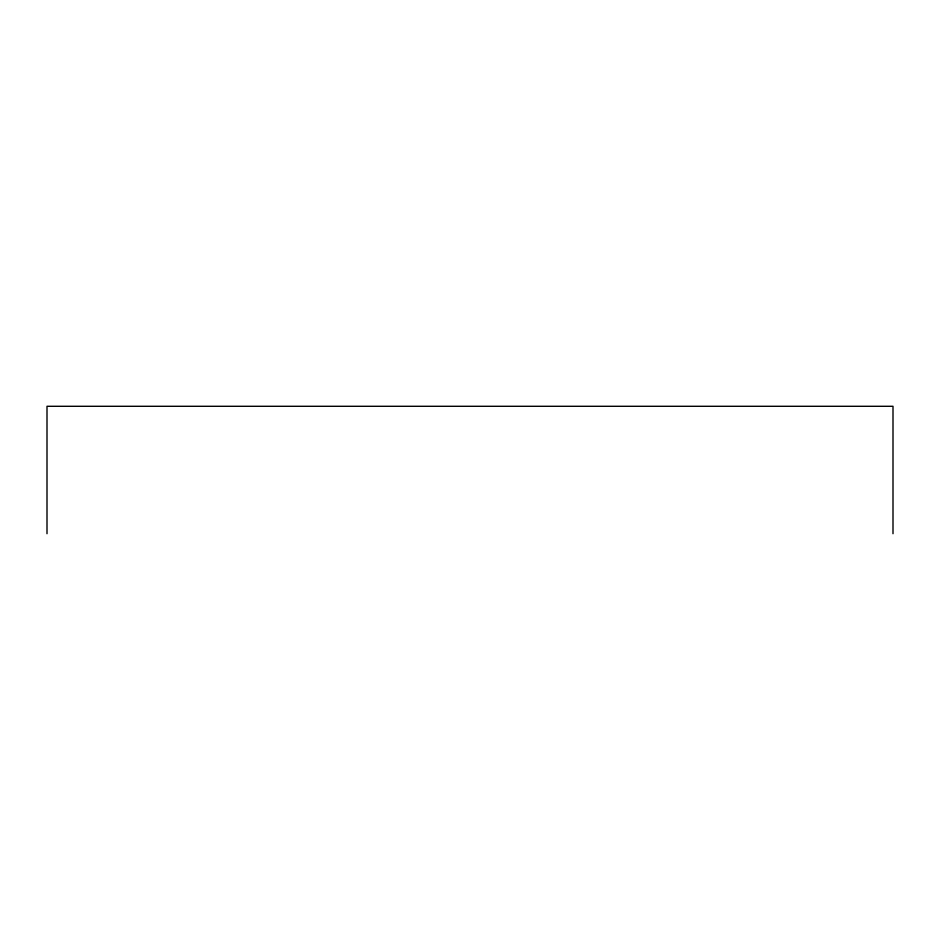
<?xml version="1.0" encoding="UTF-8"?>
<svg xmlns="http://www.w3.org/2000/svg" width="940" height="940" viewBox="0 0 940 940"><rect width="100%" height="100%" fill="white"/><g stroke="black" fill="none" stroke-linecap="round" stroke-linejoin="round"><path stroke-width="1.41" d="M893 533.709L893 406.291L47 406.291L47 533.709"/></g></svg>
